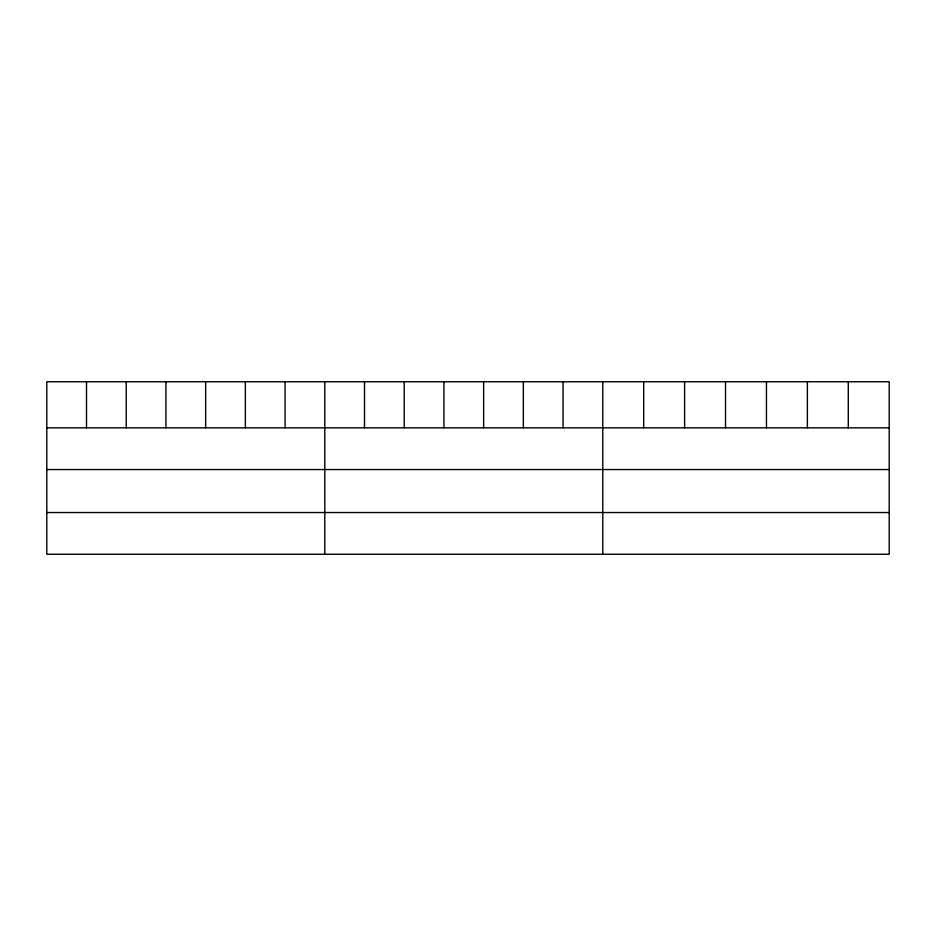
<?xml version="1.0" encoding="UTF-8"?>
<svg xmlns="http://www.w3.org/2000/svg" width="936" height="936" viewBox="0 0 936 936"><rect width="100%" height="100%" fill="white"/><g stroke="black" fill="none" stroke-linecap="round" stroke-linejoin="round"><path stroke-width="1.4" d="M889.2 469.556L889.2 381.748L46.8 381.748L46.8 554.252L889.2 554.252L889.2 469.556L46.8 469.556M46.8 427.834L889.2 427.834M46.8 512.542L889.2 512.542M848.285 381.748L848.285 427.834M807.37 381.748L807.37 427.834M766.455 381.748L766.455 427.834M725.529 381.748L725.529 427.834M684.614 381.748L684.614 427.834M643.699 381.748L643.699 427.834M602.784 381.748L602.784 554.252M563.074 381.748L563.074 427.834M523.353 381.748L523.353 427.834M483.643 381.748L483.643 427.834M443.933 381.748L443.933 427.834M404.223 381.748L404.223 427.834M364.502 381.748L364.502 427.834M324.792 381.748L324.792 554.252M285.082 381.748L285.082 427.834M245.361 381.748L245.361 427.834M205.651 381.748L205.651 427.834M165.941 381.748L165.941 427.834M126.231 381.748L126.231 427.834M86.51 381.748L86.51 427.834"/></g></svg>
